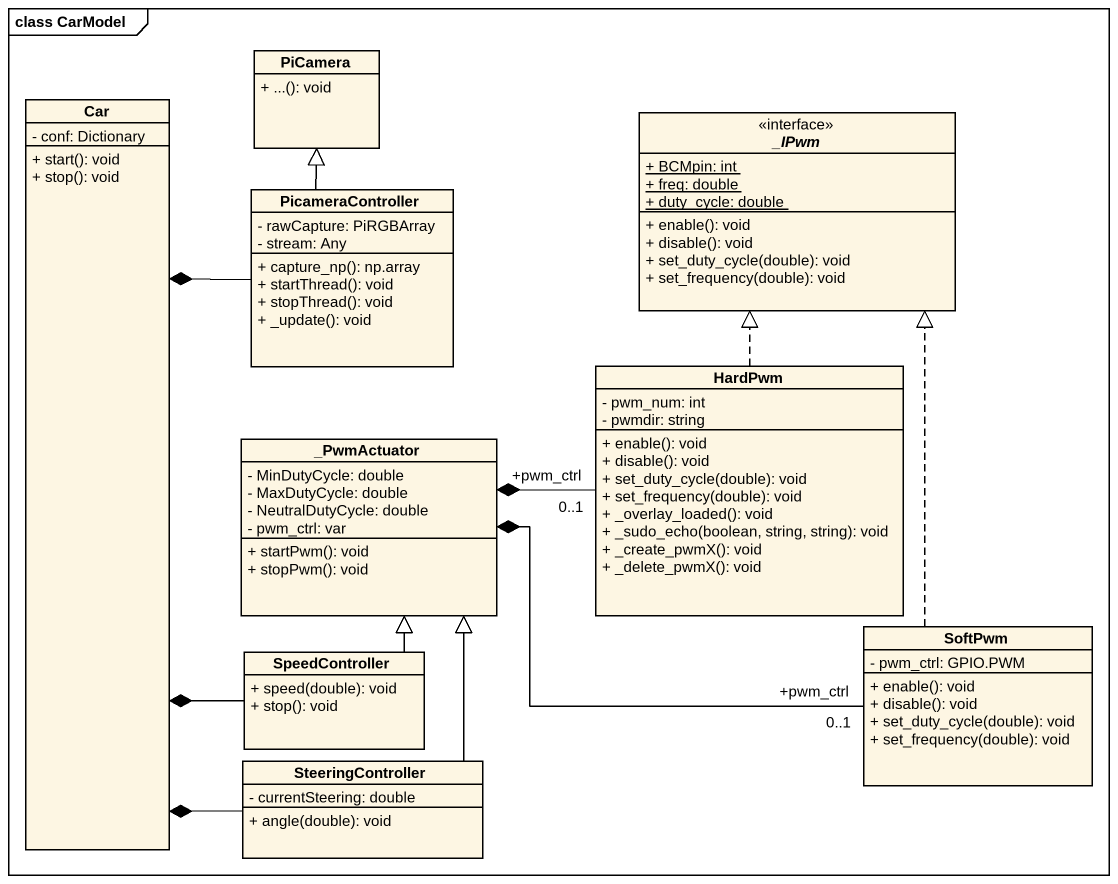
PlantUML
@startuml
mainframe class CarModel
hide circle
hide empty members
skinparam classAttributeIconSize 0
class PiCamera {
  + ...(): void
}
class Car {
  - conf: Dictionary
  + start(): void
  + stop(): void
}
interface "_IPwm" as IPwm <<interface>> {
  {static} + BCMpin: int
  {static} + freq: double
  {static} + duty_cycle: double
  + enable(): void
  + disable(): void
  + set_duty_cycle(double): void
  + set_frequency(double): void
}
class PicameraController {
  - rawCapture: PiRGBArray
  - stream: Any
  + capture_np(): np.array
  + startThread(): void
  + stopThread(): void
  + _update(): void
}
class HardPwm {
  - pwm_num: int
  - pwmdir: string
  + enable(): void
  + disable(): void
  + set_duty_cycle(double): void
  + set_frequency(double): void
  + _overlay_loaded(): void
  + _sudo_echo(boolean, string, string): void
  + _create_pwmX(): void
  + _delete_pwmX(): void
}
class "_PwmActuator" as PwmActuator {
  - MinDutyCycle: double
  - MaxDutyCycle: double
  - NeutralDutyCycle: double
  - pwm_ctrl: var
  + startPwm(): void
  + stopPwm(): void
}
class SoftPwm {
  - pwm_ctrl: GPIO.PWM
  + enable(): void
  + disable(): void
  + set_duty_cycle(double): void
  + set_frequency(double): void
}
class SpeedController {
  + speed(double): void
  + stop(): void
}
class SteeringController {
  - currentSteering: double
  + angle(double): void
}
PicameraController -up-|> PiCamera
PicameraController --* Car
HardPwm .up.|> IPwm
HardPwm "+pwm_ctrl\n0..1" -left-* PwmActuator
SoftPwm .up.|> IPwm
SoftPwm "+pwm_ctrl\n0..1" -left-* PwmActuator
SpeedController -up-* Car
SpeedController -up-|> PwmActuator
SteeringController -up-* Car
SteeringController -up-|> PwmActuator
@enduml
